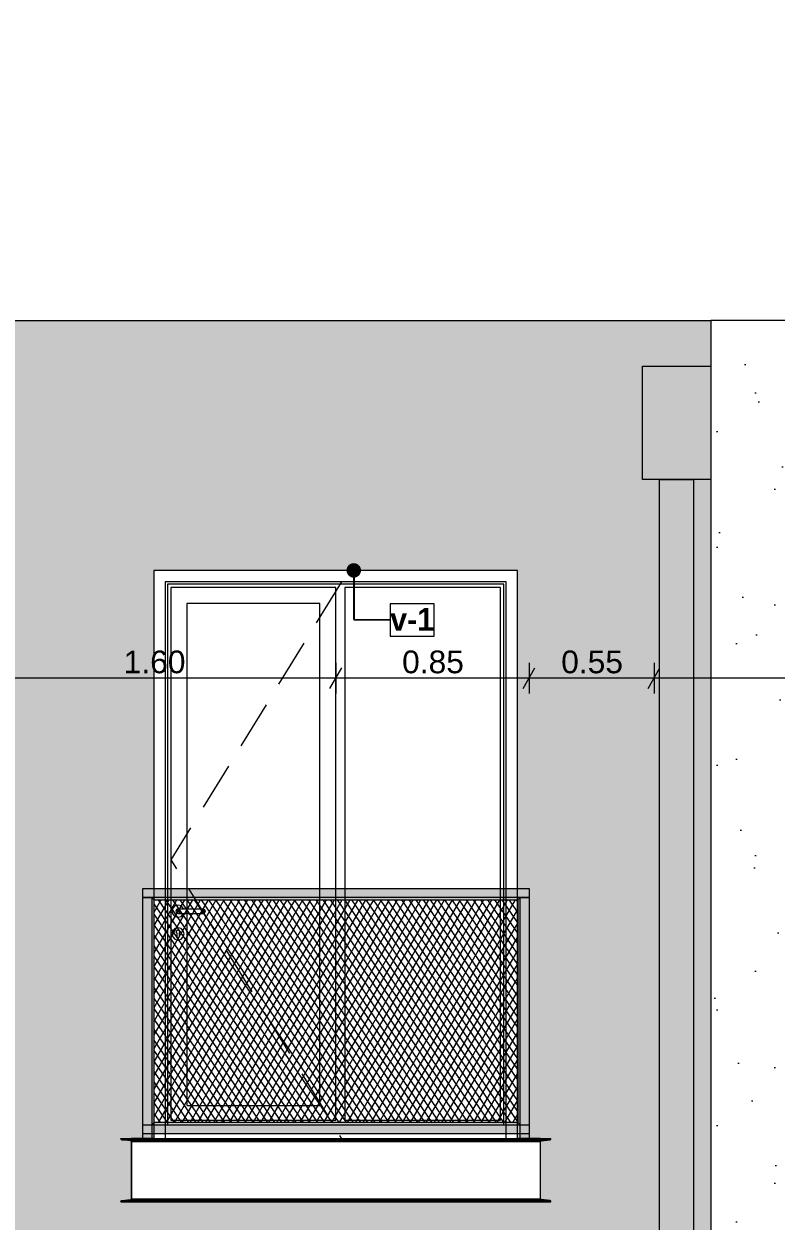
# Model space of a CAD drawing. Header units: millimetres. Extents: x 475206255 to 476720147, y 4620882299 to 4621447368.
# Drawn here: x 475499163 to 475502472, y 4621139781 to 4621145050 of the extents above; entities that cross this region are included whole.
import ezdxf

# ---------------------------------------------------------------- set-up
doc = ezdxf.new("R2010")
doc.units = ezdxf.units.MM
doc.header["$MEASUREMENT"] = 0
doc.set_wipeout_variables(frame=1)
doc.linetypes.add('Hidden Line', pattern=[317.5, 211.666667, -105.833333])
for name, color, linetype, lineweight in [('2D Drafting - General_Pen_No__7_Pen_No__7', 7, 'Continuous', 0), ('Dimensioning - General_Pen_No__142', 142, 'Continuous', 0), ('New_2D Drafting - General_Pen_No__30_Pen_No__9_Pen_No__9_Pen_No__253', 252, 'Continuous', 0), ('New_2D Drafting - General_Pen_No__30_Pen_No__9_Pen_No__9_Pen_No__255', 255, 'Continuous', 0), ('New_2D Drafting - General_Pen_No__30_Pen_No__9_Pen_No__9_Pen_No__42', 250, 'Continuous', 0), ('New_2D Drafting - General_Pen_No__30_Pen_No__9_Pen_No__9_Pen_No__7', 7, 'Continuous', 0), ('New_2D Drafting - General_Pen_No__4', 7, 'Continuous', 0), ('New_2D Drafting - General_Pen_No__7', 7, 'Continuous', 0), ('New_Annotation - Label_Pen_No__1', 1, 'Continuous', 0), ('New_Structural - Bearing_Pen_No__250', 7, 'Continuous', 0), ('Structural - Bearing_Pen_No__250', 7, 'Continuous', 0), ('zoma_Pen_No__142', 142, 'Continuous', 0)]:
    doc.layers.add(name, color=color, linetype=linetype, lineweight=lineweight)
doc.layers.add('Dimensioning - General', color=7, linetype='Continuous')
doc.layers.add('zoma', color=7, linetype='Continuous')
doc.styles.add('GENERATED_STYLE_2', font='arial.ttf')
doc.styles.add('GENERATED_STYLE_5', font='')
doc.styles.get('GENERATED_STYLE_5').set_extended_font_data('Avaza', bold=True)
doc.dimstyles.new('GENERATED_STYLE__18', dxfattribs={"dimtxt": 100, "dimasz": 68.640772, "dimexe": 0.18, "dimexo": 0.0625, "dimgap": 0, "dimtad": 1, "dimtih": 1, "dimtoh": 1, "dimlfac": 0.001, "dimzin": 0, "dimdsep": 46, "dimtxsty": 'GENERATED_STYLE_2', "dimblk": 'ARROWHEAD_2', "dimblk1": 'ARROWHEAD_2', "dimblk2": 'ARROWHEAD_2', "dimcen": 0.09, "dimse1": 1, "dimse2": 1, "dimclrd": 142, "dimclre": 142, "dimclrt": 142, "dimadec": 0, "dimazin": 0, "dimtfac": 1, "dimtdec": 4, "dimtmove": 0, "dimatfit": 3, "dimfxl": 1, "dimtolj": 1, "dimtzin": 0, "dimarcsym": 0})
doc.dimstyles.new('GENERATED_STYLE__3', dxfattribs={"dimtxt": 200, "dimasz": 64.421331, "dimexe": 0.18, "dimexo": 3, "dimgap": 0, "dimtad": 1, "dimtih": 1, "dimtoh": 1, "dimlfac": 0.001, "dimzin": 0, "dimdsep": 46, "dimtxsty": 'GENERATED_STYLE_2', "dimblk": 'ARROWHEAD_2', "dimblk1": 'ARROWHEAD_2', "dimblk2": 'ARROWHEAD_2', "dimcen": 0.09, "dimclrd": 142, "dimclre": 142, "dimclrt": 142, "dimadec": 0, "dimazin": 0, "dimtfac": 1, "dimtdec": 4, "dimtmove": 0, "dimatfit": 3, "dimfxl": 1, "dimtolj": 1, "dimtzin": 0, "dimarcsym": 0})
doc.dimstyles.new('GENERATED_STYLE__33', dxfattribs={"dimtxt": 0.18, "dimasz": 127.68, "dimexe": 0.18, "dimexo": 0.0625, "dimgap": 0, "dimtad": 0, "dimtih": 1, "dimtoh": 1, "dimdec": 4, "dimzin": 0, "dimdsep": 46, "dimcen": 0.09, "dimadec": 0, "dimazin": 0, "dimtfac": 1, "dimtdec": 4, "dimtmove": 0, "dimatfit": 3, "dimldrblk": 'ARROWHEAD_11', "dimfxl": 1, "dimtolj": 1, "dimtzin": 0, "dimarcsym": 0})

# ---------------------------------------------------------------- blocks, each defined once
blk = doc.blocks.new('*D1559', base_point=(475826095.8, 4621095193.2))
at = {"layer": 'zoma_Pen_No__142', "color": 142, "linetype": 'Continuous', "lineweight": 0, "transparency": 16777216}
for p, q in [((475496084.6, 4621128706.2), (475496084.6, 4621128833.3)), ((475502184.6, 4621128706.2), (475502184.6, 4621128833.3)), ((475496109.1, 4621128812.1), (475496060.2, 4621128727.4)), ((475502209.1, 4621128812.1), (475502160.2, 4621128727.4)), ((475496084.6, 4621128769.8), (475502184.6, 4621128769.8))]:
    blk.add_line(p, q, dxfattribs=at)
at = {"layer": 'zoma_Pen_No__142', "color": 142, "lineweight": 0, "transparency": 16777216, "char_height": 200, "attachment_point": 7, "style": 'GENERATED_STYLE_2'}
for s, insert in [('\\A1;{\\pql;\\fArial|b0|i0|c204|p0;\\W1.000000;0.40}', (475496109.1, 4621128809.8)), ('\\A1;{\\pql;\\fArial|b0|i0|c204|p0;\\W1.000000;6.10}', (475498867.7, 4621128809.8)), ('\\A1;{\\pql;\\fArial|b0|i0|c204|p0;\\W1.000000;0.40}', (475501626.3, 4621128809.8))]:
    blk.add_mtext(s, dxfattribs=dict(at, insert=insert))
blk = doc.blocks.new('ARROWHEAD_2')
at = {"color": 0, "linetype": 'Continuous', "lineweight": 0}
for p, q in [((0, 0), (-1, 0)), ((-0.378, -0.655), (0.378, 0.655))]:
    blk.add_line(p, q, dxfattribs=at)
blk = doc.blocks.new('*D1560', base_point=(475826095.8, 4621095193.2))
at = {"layer": 'zoma_Pen_No__142', "color": 142, "linetype": 'Continuous', "lineweight": 0, "transparency": 16777216}
for p, q in [((475502184.6, 4621128706.2), (475502184.6, 4621128833.3)), ((475502584.6, 4621128706.2), (475502584.6, 4621128833.3)), ((475502209.1, 4621128812.1), (475502160.2, 4621128727.4)), ((475502609.1, 4621128812.1), (475502560.2, 4621128727.4)), ((475502184.6, 4621128769.8), (475502584.6, 4621128769.8))]:
    blk.add_line(p, q, dxfattribs=at)
blk = doc.blocks.new('ARROWHEAD_11')
at = {"color": 0, "linetype": 'Continuous', "lineweight": 0}
blk.add_line((0, 0), (-1, 0), dxfattribs=at)
at = {"color": 0, "linetype": 'Continuous', "lineweight": 0, "const_width": 0.25, "flags": 128}
blk.add_lwpolyline([(-0.125, 0, 1), (0.125, 0, 1)], format="xyb", close=True, dxfattribs=at)
blk = doc.blocks.new('*D1987', base_point=(475826095.8, 4621095193.2))
at = {"layer": 'Dimensioning - General_Pen_No__142', "color": 142, "linetype": 'Continuous', "lineweight": 0, "transparency": 16777216}
for p, q in [((475501909.2, 4621142125.7), (475501961.3, 4621142216)), ((475501935.3, 4621142238.6), (475501935.3, 4621142103.1)), ((475503409.2, 4621142125.7), (475503461.3, 4621142216)), ((475503435.3, 4621142238.6), (475503435.3, 4621142103.1)), ((475503435.3, 4621142170.8), (475501935.3, 4621142170.8))]:
    blk.add_line(p, q, dxfattribs=at)
at = {"layer": 'Dimensioning - General_Pen_No__142', "color": 142, "lineweight": 0, "transparency": 16777216, "insert": (475502551.8, 4621142190.8), "char_height": 100, "attachment_point": 7, "style": 'GENERATED_STYLE_2'}
blk.add_mtext('\\A1;{\\pql;\\fArial|b0|i0|c204|p0;\\W1.000000;1.50}', dxfattribs=at)
blk = doc.blocks.new('*D1988', base_point=(475826095.8, 4621095193.2))
at = {"layer": 'Dimensioning - General_Pen_No__142', "color": 142, "linetype": 'Continuous', "lineweight": 0, "transparency": 16777216}
for p, q in [((475501359.3, 4621142125.7), (475501411.4, 4621142216)), ((475501385.4, 4621142238.6), (475501385.4, 4621142103.1)), ((475501909.2, 4621142125.7), (475501961.3, 4621142216)), ((475501935.3, 4621142238.6), (475501935.3, 4621142103.1)), ((475501935.3, 4621142170.8), (475501385.4, 4621142170.8))]:
    blk.add_line(p, q, dxfattribs=at)
at = {"layer": 'Dimensioning - General_Pen_No__142', "color": 142, "lineweight": 0, "transparency": 16777216, "insert": (475501526.9, 4621142190.8), "char_height": 100, "attachment_point": 7, "style": 'GENERATED_STYLE_2'}
blk.add_mtext('\\A1;{\\pql;\\fArial|b0|i0|c204|p0;\\W1.000000;0.55}', dxfattribs=at)
blk = doc.blocks.new('*D1989', base_point=(475826095.8, 4621095193.2))
at = {"layer": 'Dimensioning - General_Pen_No__142', "color": 142, "linetype": 'Continuous', "lineweight": 0, "transparency": 16777216}
for p, q in [((475500509, 4621142125.7), (475500561.2, 4621142216)), ((475500535.1, 4621142238.6), (475500535.1, 4621142103.1)), ((475501359.3, 4621142125.7), (475501411.4, 4621142216)), ((475501385.4, 4621142238.6), (475501385.4, 4621142103.1)), ((475501385.4, 4621142170.8), (475500535.1, 4621142170.8))]:
    blk.add_line(p, q, dxfattribs=at)
at = {"layer": 'Dimensioning - General_Pen_No__142', "color": 142, "lineweight": 0, "transparency": 16777216, "insert": (475500826.8, 4621142190.8), "char_height": 100, "attachment_point": 7, "style": 'GENERATED_STYLE_2'}
blk.add_mtext('\\A1;{\\pql;\\fArial|b0|i0|c204|p0;\\W1.000000;0.85}', dxfattribs=at)
blk = doc.blocks.new('*D1990', base_point=(475826095.8, 4621095193.2))
at = {"layer": 'Dimensioning - General_Pen_No__142', "color": 142, "linetype": 'Continuous', "lineweight": 0, "transparency": 16777216}
for p, q in [((475498909, 4621142125.7), (475498961.2, 4621142216)), ((475498935.1, 4621142238.6), (475498935.1, 4621142103.1)), ((475500509, 4621142125.7), (475500561.2, 4621142216)), ((475500535.1, 4621142238.6), (475500535.1, 4621142103.1)), ((475500535.1, 4621142170.8), (475498935.1, 4621142170.8))]:
    blk.add_line(p, q, dxfattribs=at)
at = {"layer": 'Dimensioning - General_Pen_No__142', "color": 142, "lineweight": 0, "transparency": 16777216, "insert": (475499601.6, 4621142190.8), "char_height": 100, "attachment_point": 7, "style": 'GENERATED_STYLE_2'}
blk.add_mtext('\\A1;{\\pql;\\fArial|b0|i0|c204|p0;\\W1.000000;1.60}', dxfattribs=at)

msp = doc.modelspace()

# ---------------------------------------------------------------- hatches: boundary and pattern name
at = {"layer": 'New_2D Drafting - General_Pen_No__30_Pen_No__9_Pen_No__9_Pen_No__253', "linetype": 'Continuous', "lineweight": 0}
h = msp.add_hatch(dxfattribs=at)
h.set_pattern_fill('BRICK___RUNNING_BOND', color=252, style=0, pattern_type=2)
h.set_pattern_definition([(0, (475826095.757, 4621095193.19), (0, 66.64), []), (90, (475826095.76, 4621095193.2), (-244.8, 0), [66.64, -66.64]), (90, (475826218.16, 4621095259.83), (-244.8, 0), [66.64, -66.64])])
h.paths.add_polyline_path([(475495684.877, 4621143744.467), (475502184.877, 4621143744.467), (475502184.877, 4621130544.873), (475502184.877, 4621130444.873), (475495684.877, 4621130444.873)])
h.paths.add_polyline_path([(475496084.87, 4621131644.895), (475498785.102, 4621131644.895), (475498785.102, 4621143344.917), (475496084.87, 4621143344.917)], flags=0)
h.paths.add_polyline_path([(475499734.627, 4621136664.899), (475499635.661, 4621136664.899), (475499635.661, 4621136944.899), (475499734.627, 4621136944.899), (475499734.627, 4621139444.911), (475501334.626, 4621139444.911), (475501334.626, 4621136944.899), (475501435.661, 4621136944.899), (475501435.661, 4621136664.899), (475501334.626, 4621136664.899)], flags=0)
h.paths.add_polyline_path([(475499635.661, 4621139864.899), (475501435.661, 4621139864.899), (475501435.661, 4621140144.899), (475501334.626, 4621140144.899), (475501334.626, 4621142644.905), (475499734.627, 4621142644.905), (475499734.627, 4621140144.899), (475499635.661, 4621140144.899)], flags=0)
h.paths.add_polyline_path([(475499635.661, 4621133464.899), (475499635.661, 4621133744.899), (475499734.627, 4621133744.899), (475499734.627, 4621136244.91), (475501334.626, 4621136244.91), (475501334.626, 4621133744.899), (475501435.661, 4621133744.899), (475501435.661, 4621133464.899), (475501334.626, 4621133464.899), (475499734.627, 4621133464.899)], flags=0)
h.paths.add_polyline_path([(475499788.676, 4621131444.91), (475499788.676, 4621133044.91), (475501388.676, 4621133044.91), (475501388.676, 4621131444.91)], flags=0)
at = {"layer": 'New_2D Drafting - General_Pen_No__30_Pen_No__9_Pen_No__9_Pen_No__255', "linetype": 'Continuous', "lineweight": 0}
for points in [[(475502184.877, 4621143044.636), (475501884.772, 4621143044.636), (475501884.772, 4621143544.636), (475502184.877, 4621143544.636)], [(475501959.772, 4621143044.643), (475502109.772, 4621143044.642), (475502109.76, 4621130444.873), (475501959.76, 4621130444.873)], [(475501385.661, 4621141244.9), (475501385.661, 4621141204.9), (475499685.661, 4621141204.9), (475499685.661, 4621141244.9)], [(475499725.667, 4621140144.899), (475499685.661, 4621140144.899), (475499685.661, 4621141204.9), (475499725.667, 4621141204.9)], [(475499725.667, 4621140204.899), (475499735.667, 4621140214.899), (475499735.667, 4621141194.9), (475499725.667, 4621141204.9)], [(475501335.654, 4621141194.9), (475501345.654, 4621141204.9), (475499725.667, 4621141204.9), (475499735.667, 4621141194.9)], [(475501335.654, 4621140214.899), (475501345.654, 4621140204.899), (475501345.654, 4621141204.9), (475501335.654, 4621141194.9)], [(475501385.661, 4621140144.899), (475501345.654, 4621140144.899), (475501345.654, 4621141204.9), (475501385.661, 4621141204.9)], [(475501345.654, 4621140204.899), (475501335.654, 4621140214.899), (475499735.667, 4621140214.899), (475499725.667, 4621140204.899)], [(475501385.661, 4621140204.899), (475501385.661, 4621140164.899), (475499685.661, 4621140164.899), (475499685.661, 4621140204.899)]]:
    msp.add_hatch(color=255, dxfattribs=at).paths.add_polyline_path(points)
at = {"layer": 'New_2D Drafting - General_Pen_No__30_Pen_No__9_Pen_No__9_Pen_No__42', "linetype": 'Continuous', "lineweight": 0}
h = msp.add_hatch(dxfattribs=at)
h.set_pattern_fill('CUT_STONE', color=250, style=0, pattern_type=2)
h.set_pattern_definition([(45, (475826095.76, 4621095993.2), (-254.55844, 254.55844), [0, -240, 0, -360]), (110, (475826895.76, 4621095993.2), (338.28934, 123.12725), [0, -176, 0, -304])])
h.paths.add_polyline_path([(475502184.877, 4621143744.467), (475502184.877, 4621133044.875), (475502184.877, 4621130444.873), (475502584.792, 4621130444.873), (475502584.792, 4621133044.875), (475504235.065, 4621133044.875), (475504235.065, 4621130444.873), (475507435.487, 4621130444.873), (475507435.487, 4621133044.875), (475508935.073, 4621133044.875), (475508935.073, 4621130444.873), (475509484.934, 4621130444.873), (475509484.934, 4621143744.467)])
h.paths.add_polyline_path([(475508934.77, 4621139444.875), (475507434.77, 4621139444.875), (475507434.77, 4621136944.874), (475508934.77, 4621136944.874)], flags=0)
h.paths.add_polyline_path([(475508934.77, 4621140144.874), (475508934.77, 4621142644.874), (475507434.77, 4621142644.874), (475507434.77, 4621140144.874)], flags=0)
h.paths.add_polyline_path([(475508934.77, 4621133744.874), (475508934.77, 4621136244.874), (475507434.77, 4621136244.874), (475507434.77, 4621133744.874)], flags=0)
h.paths.add_polyline_path([(475504234.782, 4621136244.874), (475502734.782, 4621136244.874), (475502734.782, 4621133744.874), (475504234.782, 4621133744.874)], flags=0)
h.paths.add_polyline_path([(475504234.782, 4621142644.874), (475502734.782, 4621142644.874), (475502734.782, 4621140144.874), (475504234.782, 4621140144.874)], flags=0)
h.paths.add_polyline_path([(475502734.782, 4621136944.874), (475504234.782, 4621136944.874), (475504234.782, 4621139444.875), (475502734.782, 4621139444.875)], flags=0)
at = {"layer": 'New_2D Drafting - General_Pen_No__7', "linetype": 'Continuous', "lineweight": 0}
h = msp.add_hatch(dxfattribs=at)
h.set_pattern_fill('BATT_INSULATION', style=0, pattern_type=2)
h.set_pattern_definition([(60, (475826095.757, 4621095193.19), (-25.980762, 15), []), (124.306619, (475826095.757, 4621095193.19), (23.8156986, 11.25), [])])
h.paths.add_polyline_path([(475499735.667, 4621141194.9), (475501335.654, 4621141194.9), (475501335.654, 4621140214.899), (475499735.667, 4621140214.899)])

# ---------------------------------------------------------------- linework, layer by layer
at = {"layer": '2D Drafting - General_Pen_No__7_Pen_No__7', "color": 7, "linetype": 'Continuous', "lineweight": 0, "flags": 128}
for points in [[(475499738.752, 4621140144.905), (475501334.635, 4621140144.91), (475501334.627, 4621142644.911), (475499734.627, 4621142644.905)], [(475499734.627, 4621142644.905), (475499734.635, 4621140144.905), (475499738.752, 4621140144.905)]]:
    msp.add_lwpolyline(points, dxfattribs=at)
for points in [[(475501284.627, 4621142594.909), (475499784.627, 4621142594.904), (475499784.635, 4621140144.905), (475501284.635, 4621140144.912)], [(475501274.627, 4621142584.909), (475499794.627, 4621142584.904), (475499794.635, 4621140204.907), (475501274.635, 4621140204.912)], [(475500534.631, 4621142569.907), (475499809.627, 4621142569.904), (475499809.635, 4621140224.907), (475500534.635, 4621140224.909)], [(475501259.627, 4621142569.909), (475500574.627, 4621142569.907), (475500574.635, 4621140224.909), (475501259.635, 4621140224.912)], [(475500464.627, 4621142499.906), (475499879.627, 4621142499.904), (475499879.635, 4621140289.907), (475500464.635, 4621140289.909)]]:
    msp.add_lwpolyline(points, close=True, dxfattribs=at)
at = {"layer": '2D Drafting - General_Pen_No__7_Pen_No__7', "color": 7, "linetype": 'Hidden Line', "lineweight": 0, "flags": 128}
msp.add_lwpolyline([(475500559.627, 4621142594.907), (475499809.631, 4621141370.781), (475500558.858, 4621140146.192)], dxfattribs=at)
at = {"layer": 'New_2D Drafting - General_Pen_No__30_Pen_No__9_Pen_No__9_Pen_No__7', "color": 7, "linetype": 'Continuous', "lineweight": 0, "flags": 128}
for points in [[(475495684.877, 4621143744.467), (475502184.877, 4621143744.467), (475502184.877, 4621130544.873), (475502184.877, 4621130444.873), (475495684.877, 4621130444.873)], [(475502184.877, 4621143744.467), (475502184.877, 4621133044.875), (475502184.877, 4621130444.873), (475502584.792, 4621130444.873), (475502584.792, 4621133044.875), (475504235.065, 4621133044.875), (475504235.065, 4621130444.873), (475507435.487, 4621130444.873), (475507435.487, 4621133044.875), (475508935.073, 4621133044.875), (475508935.073, 4621130444.873), (475509484.934, 4621130444.873), (475509484.934, 4621143744.467)], [(475502184.877, 4621143044.636), (475501884.772, 4621143044.636), (475501884.772, 4621143544.636), (475502184.877, 4621143544.636)], [(475501959.772, 4621143044.643), (475502109.772, 4621143044.642), (475502109.76, 4621130444.873), (475501959.76, 4621130444.873)], [(475499635.661, 4621139864.899), (475501435.661, 4621139864.899), (475501435.661, 4621140144.899), (475501334.626, 4621140144.899), (475501334.626, 4621142644.905), (475499734.627, 4621142644.905), (475499734.627, 4621140144.899), (475499635.661, 4621140144.899)], [(475501385.661, 4621141244.9), (475501385.661, 4621141204.9), (475499685.661, 4621141204.9), (475499685.661, 4621141244.9)], [(475499725.667, 4621140144.899), (475499685.661, 4621140144.899), (475499685.661, 4621141204.9), (475499725.667, 4621141204.9)], [(475499725.667, 4621140204.899), (475499735.667, 4621140214.899), (475499735.667, 4621141194.9), (475499725.667, 4621141204.9)], [(475501335.654, 4621141194.9), (475501345.654, 4621141204.9), (475499725.667, 4621141204.9), (475499735.667, 4621141194.9)], [(475501335.654, 4621140214.899), (475501345.654, 4621140204.899), (475501345.654, 4621141204.9), (475501335.654, 4621141194.9)], [(475501385.661, 4621140144.899), (475501345.654, 4621140144.899), (475501345.654, 4621141204.9), (475501385.661, 4621141204.9)], [(475501345.654, 4621140204.899), (475501335.654, 4621140214.899), (475499735.667, 4621140214.899), (475499725.667, 4621140204.899)], [(475501385.661, 4621140204.899), (475501385.661, 4621140164.899), (475499685.661, 4621140164.899), (475499685.661, 4621140204.899)]]:
    msp.add_lwpolyline(points, close=True, dxfattribs=at)
at = {"layer": 'New_2D Drafting - General_Pen_No__4', "color": 7, "linetype": 'Continuous', "lineweight": 0, "flags": 128}
msp.add_lwpolyline([(475499735.667, 4621141194.9), (475501335.654, 4621141194.9), (475501335.654, 4621140214.899), (475499735.667, 4621140214.899)], close=True, dxfattribs=at)
at = {"layer": 'New_Structural - Bearing_Pen_No__250', "color": 7, "linetype": 'Continuous', "lineweight": 0}
for p, q in [((475499817.139, 4621141158.405), (475499813.522, 4621141144.905)), ((475499827.022, 4621141168.288), (475499817.139, 4621141158.405)), ((475499840.522, 4621141171.905), (475499827.022, 4621141168.288)), ((475499854.022, 4621141168.288), (475499840.522, 4621141171.905)), ((475499863.905, 4621141158.405), (475499854.022, 4621141168.288)), ((475499864.843, 4621141154.905), (475499863.905, 4621141158.405)), ((475499813.522, 4621141144.905), (475499817.139, 4621141131.405)), ((475499817.139, 4621141131.405), (475499827.022, 4621141121.523)), ((475499827.022, 4621141121.523), (475499840.522, 4621141117.905)), ((475499833.451, 4621141151.976), (475499830.522, 4621141144.905)), ((475499830.522, 4621141144.905), (475499833.451, 4621141137.834)), ((475499835.003, 4621141151.976), (475499832.244, 4621141144.905)), ((475499832.244, 4621141144.905), (475499835.003, 4621141137.834)), ((475499840.522, 4621141154.905), (475499833.451, 4621141151.976)), ((475499833.451, 4621141137.834), (475499840.522, 4621141134.905)), ((475499839.817, 4621141151.976), (475499837.706, 4621141144.905)), ((475499837.706, 4621141144.905), (475499839.818, 4621141137.834)), ((475499840.522, 4621141154.905), (475499841.664, 4621141154.905)), ((475499840.522, 4621141134.905), (475499841.664, 4621141134.905)), ((475499840.522, 4621141117.905), (475499854.022, 4621141121.523)), ((475499841.664, 4621141154.905), (475499844.915, 4621141154.905)), ((475499841.664, 4621141134.905), (475499844.915, 4621141134.905)), ((475499844.915, 4621141154.905), (475499849.782, 4621141154.905)), ((475499844.915, 4621141134.905), (475499849.782, 4621141134.905)), ((475499847.023, 4621141151.976), (475499845.88, 4621141144.905)), ((475499845.88, 4621141144.905), (475499847.023, 4621141137.834)), ((475499849.782, 4621141154.905), (475499855.522, 4621141154.905)), ((475499849.782, 4621141134.905), (475499855.522, 4621141134.905)), ((475499854.022, 4621141121.523), (475499863.905, 4621141131.405)), ((475499855.522, 4621141154.905), (475499935.522, 4621141154.906)), ((475499855.522, 4621141134.905), (475499935.522, 4621141134.906)), ((475499863.905, 4621141131.405), (475499864.843, 4621141134.905)), ((475499935.522, 4621141154.906), (475499941.262, 4621141154.906)), ((475499935.522, 4621141134.906), (475499941.262, 4621141134.906)), ((475499941.262, 4621141154.906), (475499946.129, 4621141154.906)), ((475499941.262, 4621141134.906), (475499946.129, 4621141134.906)), ((475499944.021, 4621141151.977), (475499945.164, 4621141144.906)), ((475499945.164, 4621141144.906), (475499944.021, 4621141137.835)), ((475499946.129, 4621141154.906), (475499949.38, 4621141154.906)), ((475499946.129, 4621141134.906), (475499949.38, 4621141134.906)), ((475499949.38, 4621141154.906), (475499950.522, 4621141154.906)), ((475499949.38, 4621141134.906), (475499950.522, 4621141134.906)), ((475499950.522, 4621141154.906), (475499957.593, 4621141151.977)), ((475499957.593, 4621141137.835), (475499950.522, 4621141134.906)), ((475499951.227, 4621141151.977), (475499953.338, 4621141144.906)), ((475499953.338, 4621141144.906), (475499951.227, 4621141137.835)), ((475499956.041, 4621141151.977), (475499958.8, 4621141144.906)), ((475499958.8, 4621141144.906), (475499956.041, 4621141137.835)), ((475499957.593, 4621141151.977), (475499960.522, 4621141144.906)), ((475499960.522, 4621141144.906), (475499957.593, 4621141137.835)), ((475499817.14, 4621141058.405), (475499813.522, 4621141044.905)), ((475499827.022, 4621141068.288), (475499817.14, 4621141058.405)), ((475499840.522, 4621141071.905), (475499827.022, 4621141068.288)), ((475499833.802, 4621141056.545), (475499833.055, 4621141054.598)), ((475499835.522, 4621141049.305), (475499833.055, 4621141054.598)), ((475499833.802, 4621141056.545), (475499835.147, 4621141060.049)), ((475499835.147, 4621141060.049), (475499840.522, 4621141062.331)), ((475499854.022, 4621141068.288), (475499840.522, 4621141071.905)), ((475499840.522, 4621141062.331), (475499845.898, 4621141060.049)), ((475499847.99, 4621141054.598), (475499845.522, 4621141049.305)), ((475499847.243, 4621141056.545), (475499845.898, 4621141060.049)), ((475499847.243, 4621141056.545), (475499847.99, 4621141054.598)), ((475499863.905, 4621141058.405), (475499854.022, 4621141068.288)), ((475499867.522, 4621141044.905), (475499863.905, 4621141058.405)), ((475499813.522, 4621141044.905), (475499817.14, 4621141031.405)), ((475499817.14, 4621141031.405), (475499827.022, 4621141021.523)), ((475499827.022, 4621141021.523), (475499840.522, 4621141017.905)), ((475499835.522, 4621141047.792), (475499835.522, 4621141049.305)), ((475499835.522, 4621141047.792), (475499835.522, 4621141044.905)), ((475499835.522, 4621141044.905), (475499835.522, 4621141042.019)), ((475499835.522, 4621141042.019), (475499835.522, 4621141036.245)), ((475499835.522, 4621141036.245), (475499835.522, 4621141032.405)), ((475499836.987, 4621141028.87), (475499835.522, 4621141032.405)), ((475499840.522, 4621141027.405), (475499836.987, 4621141028.87)), ((475499844.058, 4621141028.87), (475499840.522, 4621141027.405)), ((475499840.522, 4621141017.905), (475499854.022, 4621141021.523)), ((475499845.522, 4621141032.405), (475499844.058, 4621141028.87)), ((475499845.522, 4621141049.305), (475499845.522, 4621141047.792)), ((475499845.522, 4621141047.792), (475499845.522, 4621141044.905)), ((475499845.522, 4621141044.905), (475499845.522, 4621141042.019)), ((475499845.522, 4621141042.019), (475499845.522, 4621141036.245)), ((475499845.522, 4621141036.245), (475499845.522, 4621141032.405)), ((475499854.022, 4621141021.523), (475499863.905, 4621141031.405)), ((475499863.905, 4621141031.405), (475499867.522, 4621141044.905))]:
    msp.add_line(p, q, dxfattribs=at)
at = {"layer": 'Structural - Bearing_Pen_No__250', "color": 7, "linetype": 'Continuous', "lineweight": 0}
for p, q in [((475499589.335, 4621140142.404), (475499589.335, 4621140144.899)), ((475499589.335, 4621140144.899), (475501481.987, 4621140144.899)), ((475499589.734, 4621140140.873), (475499589.335, 4621140142.404)), ((475499589.335, 4621140142.404), (475501481.987, 4621140142.404)), ((475499590.872, 4621140139.575), (475499589.734, 4621140140.873)), ((475499592.575, 4621140138.708), (475499590.872, 4621140139.575)), ((475499593.797, 4621140138.449), (475499592.575, 4621140138.708)), ((475499631.198, 4621140134.459), (475499593.797, 4621140138.449)), ((475499593.797, 4621140138.449), (475501477.524, 4621140138.449)), ((475499632.42, 4621140134.199), (475499631.198, 4621140134.459)), ((475499631.198, 4621140134.459), (475501440.123, 4621140134.459)), ((475499634.123, 4621140133.332), (475499632.42, 4621140134.199)), ((475499635.261, 4621140132.035), (475499634.123, 4621140133.332)), ((475499635.661, 4621140130.504), (475499635.261, 4621140132.035)), ((475499635.661, 4621140130.504), (475501435.661, 4621140130.504)), ((475499635.661, 4621139879.294), (475499635.661, 4621140130.504)), ((475501435.661, 4621140130.504), (475501436.06, 4621140132.035)), ((475501435.661, 4621139879.294), (475501435.661, 4621140130.504)), ((475501436.06, 4621140132.035), (475501437.198, 4621140133.332)), ((475501437.198, 4621140133.332), (475501438.901, 4621140134.199)), ((475501438.901, 4621140134.199), (475501440.123, 4621140134.459)), ((475501440.123, 4621140134.459), (475501477.524, 4621140138.449)), ((475501477.524, 4621140138.449), (475501478.746, 4621140138.708)), ((475501478.746, 4621140138.708), (475501480.449, 4621140139.575)), ((475501480.449, 4621140139.575), (475501481.587, 4621140140.873)), ((475501481.587, 4621140140.873), (475501481.987, 4621140142.404)), ((475501481.987, 4621140142.404), (475501481.987, 4621140144.899)), ((475499589.335, 4621139867.394), (475499589.734, 4621139868.925)), ((475499589.335, 4621139864.899), (475499589.335, 4621139867.394)), ((475499589.335, 4621139867.394), (475501481.987, 4621139867.394)), ((475499589.335, 4621139864.899), (475501481.987, 4621139864.899)), ((475499589.734, 4621139868.925), (475499590.872, 4621139870.222)), ((475499590.872, 4621139870.222), (475499592.575, 4621139871.089)), ((475499592.575, 4621139871.089), (475499593.797, 4621139871.349)), ((475499593.797, 4621139871.349), (475499631.198, 4621139875.339)), ((475499593.797, 4621139871.349), (475501477.524, 4621139871.349)), ((475499631.198, 4621139875.339), (475499632.42, 4621139875.598)), ((475499631.198, 4621139875.339), (475501440.123, 4621139875.339)), ((475499632.42, 4621139875.598), (475499634.123, 4621139876.465)), ((475499634.123, 4621139876.465), (475499635.261, 4621139877.763)), ((475499635.261, 4621139877.763), (475499635.661, 4621139879.294)), ((475499635.645, 4621139879.294), (475501435.661, 4621139879.294)), ((475501436.06, 4621139877.763), (475501435.661, 4621139879.294)), ((475501437.198, 4621139876.465), (475501436.06, 4621139877.763)), ((475501438.901, 4621139875.598), (475501437.198, 4621139876.465)), ((475501440.123, 4621139875.339), (475501438.901, 4621139875.598)), ((475501477.524, 4621139871.349), (475501440.123, 4621139875.339)), ((475501478.746, 4621139871.089), (475501477.524, 4621139871.349)), ((475501480.449, 4621139870.222), (475501478.746, 4621139871.089)), ((475501481.587, 4621139868.925), (475501480.449, 4621139870.222)), ((475501481.987, 4621139867.394), (475501481.587, 4621139868.925)), ((475501481.987, 4621139864.899), (475501481.987, 4621139867.394))]:
    msp.add_line(p, q, dxfattribs=at)

# ---------------------------------------------------------------- dimensions: what is measured, and where the dimension line sits
at = {"layer": 'Dimensioning - General', "color": 142, "linetype": 'Continuous', "lineweight": 0}
for base, p1, p2, picture, middle in [((475501385.359, 4621142170.845), (475501935.264, 4621142644.874), (475501385.359, 4621142721.013), '*D1988', (475501656.309, 4621142240.845)), ((475498935.108, 4621142170.845), (475500535.108, 4621142644.911), (475498935.108, 4621142644.905), '*D1990', (475499731.106, 4621142240.845)), ((475501935.264, 4621142170.845), (475503435.264, 4621142644.874), (475501935.264, 4621142644.874), '*D1987', (475502681.262, 4621142240.845))]:
    dim = msp.add_linear_dim(base=base, p1=p1, p2=p2, angle=180, dimstyle='GENERATED_STYLE__18', dxfattribs=at)
    dim.commit()
    dim.dimension.update_dxf_attribs({"geometry": picture, "text_midpoint": middle, "dimtype": 160})
at = {"layer": 'zoma', "color": 142, "linetype": 'Continuous', "lineweight": 0}
for base, p1, p2, picture, middle in [((475502184.643, 4621128769.757), (475496084.643, 4621181335.422), (475502184.643, 4621180935.422), '*D1559', (475499126.639, 4621128909.757)), ((475502584.643, 4621128769.757), (475502184.643, 4621180935.422), (475502584.643, 4621181335.422), '*D1560', (475501885.222, 4621128909.757))]:
    dim = msp.add_linear_dim(base=base, p1=p1, p2=p2, dimstyle='GENERATED_STYLE__3', dxfattribs=at)
    dim.commit()
    dim.dimension.update_dxf_attribs({"geometry": picture, "text_midpoint": middle, "dimtype": 160})

# ---------------------------------------------------------------- next in the draw order: wipeouts: each hides what was drawn before it
at = {"color": 1, "linetype": 'Continuous', "lineweight": 0, "ltscale": 23227708806.74442}
msp.add_wipeout([(475500774.297, 4621142356.127), (475500967.239, 4621142356.127), (475500967.239, 4621142497.304), (475500774.297, 4621142497.304)], dxfattribs=at).dxf.layer = 'New_Annotation - Label_Pen_No__1'

# ---------------------------------------------------------------- next in the draw order: linework, layer by layer
at = {"layer": 'New_Annotation - Label_Pen_No__1', "color": 1, "linetype": 'Continuous', "lineweight": 0, "flags": 128}
msp.add_lwpolyline([(475500774.297, 4621142356.127), (475500967.239, 4621142356.127), (475500967.239, 4621142497.304), (475500774.297, 4621142497.304), (475500774.297, 4621142356.127)], close=True, dxfattribs=at)

# ---------------------------------------------------------------- next in the draw order: texts
at = {"layer": 'New_Annotation - Label_Pen_No__1', "color": 1, "linetype": 'Continuous', "lineweight": 0, "insert": (475500774.297, 4621142429.531), "char_height": 100, "attachment_point": 4, "style": 'GENERATED_STYLE_5'}
msp.add_mtext('\\A1;{\\pql;\\fAvaza|b1|i0|c0|p0;\\W1.000000;v\\fAvaza|b1|i0|c0|p0;\\W1.000000;-\\fAvaza|b1|i0|c0|p0;\\W1.000000;1}', dxfattribs=at)

# ---------------------------------------------------------------- next in the draw order: dimensions: what is measured, and where the dimension line sits
at = {"layer": 'Dimensioning - General', "color": 142, "linetype": 'Continuous', "lineweight": 0}
dim = msp.add_linear_dim(base=(475500535.108, 4621142170.845), p1=(475501385.359, 4621142721.013), p2=(475500535.108, 4621142644.911), angle=180, dimstyle='GENERATED_STYLE__18', dxfattribs=at)
dim.commit()
dim.dimension.update_dxf_attribs({"geometry": '*D1989', "text_midpoint": (475500956.232, 4621142240.845), "dimtype": 160})

# ---------------------------------------------------------------- next in the draw order: leaders
at = {"layer": 'New_Annotation - Label_Pen_No__1', "color": 1, "linetype": 'Continuous', "lineweight": 0, "annotation_type": 0, "has_hookline": 1, "hookline_direction": 0, "text_width": 172.973}
msp.add_leader([(475500614.013, 4621142644.908), (475500614.013, 4621142429.531), (475500774.297, 4621142426.716)], dimstyle='GENERATED_STYLE__33', dxfattribs=at)

doc.saveas('drawing.dxf')
